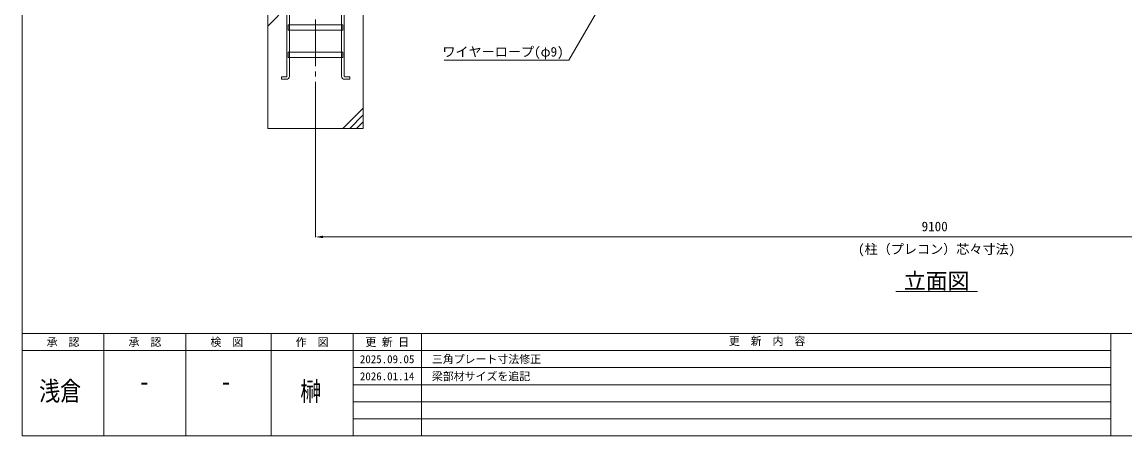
# Model space of a CAD drawing. Units: millimetres, scale not verified. Extents: x 35020 to 55145, y -14438 to 14438.
# Drawn here: x 35020 to 43099, y -14438 to -11409 of the extents above; entities that cross this region are included whole.
import ezdxf
from ezdxf.enums import TextEntityAlignment as Align

# ---------------------------------------------------------------- set-up
doc = ezdxf.new("R2010")
doc.units = ezdxf.units.MM
doc.header["$LTSCALE"] = 38
doc.linetypes.add('CHAIN2', pattern=[12, 9, -1, 1, -1])
doc.linetypes.add('DASHED1', pattern=[1.8, 1.2, -0.6])
for name, color, linetype, lineweight in [('0-9_基礎工事用PCA小', 7, 'Continuous', 18), ('0-A_図面枠', 7, 'Continuous', 18), ('0-B_寸法', 3, 'Continuous', 18), ('1-3_通芯', 1, 'CHAIN2', 18), ('1-8_文字', 7, 'Continuous', 18)]:
    doc.layers.add(name, color=color, linetype=linetype, lineweight=lineweight)
doc.styles.add('ＭＳ ゴシック', font='')
doc.styles.get('ＭＳ ゴシック').set_extended_font_data('MS Gothic')

msp = doc.modelspace()

# ---------------------------------------------------------------- linework, layer by layer
at = {"layer": '0-9_基礎工事用PCA小'}
for p, q in [((36819.8, -11437.5), (36969.8, -11287.5)), ((36979.33, -11467.5), (36979.33, -11629.5)), ((37360.28, -11467.5), (37360.28, -11629.5)), ((36979.33, -11667.5), (36979.33, -11804.5)), ((37360.28, -11667.5), (37360.28, -11804.5)), ((37519.8, -12037.5), (37369.8, -12187.5)), ((37519.8, -12087.5), (37419.8, -12187.5)), ((37519.8, -12137.5), (37469.8, -12187.5))]:
    msp.add_line(p, q, dxfattribs=at)
at = {"layer": '0-9_基礎工事用PCA小', "color": 4, "linetype": 'DASHED1', "lineweight": 9}
for p, q in [((36979.33, -11429.5), (36979.33, -11467.5)), ((37360.28, -11429.5), (37360.28, -11467.5)), ((36979.33, -11629.5), (36979.33, -11667.5)), ((37360.28, -11629.5), (37360.28, -11667.5))]:
    msp.add_line(p, q, dxfattribs=at)
at = {"layer": '0-9_基礎工事用PCA小'}
for points in [[(36960.28, -11804.45), (36960.28, -11227.5), (36979.33, -11227.5), (36979.33, -11429.5)], [(37379.33, -11804.45), (37379.33, -11227.5), (37360.28, -11227.5), (37360.28, -11429.5)], [(36956.32, -11827.5), (36919.32, -11827.5), (36919.32, -11808.45), (36956.28, -11808.45)], [(37383.27, -11827.5), (37420.27, -11827.5), (37420.27, -11808.45), (37383.32, -11808.45)]]:
    msp.add_lwpolyline(points, dxfattribs=at)
for points in [[(36819.8, -12187.5), (37519.8, -12187.5), (37519.8, -11287.5), (36819.8, -11287.5)], [(36969.8, -11429.5), (37369.8, -11429.5), (37369.8, -11467.5), (36969.8, -11467.5)], [(36969.8, -11629.5), (37369.8, -11629.5), (37369.8, -11667.5), (36969.8, -11667.5)]]:
    msp.add_lwpolyline(points, close=True, dxfattribs=at)
for centre, radius, start, end in [((36956.28, -11804.45), 4, 270, 0), ((36956.32, -11804.5), 23, 270, 0), ((37383.27, -11804.5), 23, 180, 270), ((37383.32, -11804.45), 4, 180, 270)]:
    msp.add_arc(centre, radius, start, end, dxfattribs=at)
at = {"layer": '0-A_図面枠'}
for p, q in [((35019.8, -13687.5), (55144.8, -13687.5)), ((35619.8, -13687.5), (35619.8, -14437.5)), ((36219.8, -13687.5), (36219.8, -14437.5)), ((36844.8, -13687.5), (36844.8, -14437.5)), ((37444.8, -13687.5), (37444.8, -14437.5)), ((37944.8, -13687.5), (37944.8, -14437.5)), ((42994.8, -13687.5), (42994.8, -14437.5)), ((35019.8, -13812.5), (42994.8, -13812.5)), ((37444.8, -13937.5), (42994.8, -13937.5)), ((37444.8, -14062.5), (42994.8, -14062.5)), ((37444.8, -14187.5), (42994.8, -14187.5)), ((37444.8, -14312.5), (42994.8, -14312.5))]:
    msp.add_line(p, q, dxfattribs=at)
msp.add_lwpolyline([(35019.8, -562.5), (55144.8, -562.5), (55144.8, -14437.5), (35019.8, -14437.5)], close=True, dxfattribs=at)
at = {"layer": '0-B_寸法'}
for p, q in [((37169.8, -12188.5), (37169.8, -12981.95)), ((46214.8, -12980.95), (37224.8, -12980.95))]:
    msp.add_line(p, q, dxfattribs=at)
at = {"layer": '0-B_寸法', "color": 91}
msp.add_solid([(37224.8, -12971.8), (37169.8, -12980.95), (37224.8, -12990.12)], dxfattribs=at)
at = {"layer": '1-3_通芯'}
msp.add_line((37169.8, -12187.5), (37169.8, -10275.5), dxfattribs=at)
at = {"layer": '1-8_文字'}
for p, q in [((39282.72, -11242.5), (39025.8, -11687.5)), ((38111.65, -11687.5), (39025.45, -11687.5)), ((39025.8, -11687.5), (39025.45, -11687.5)), ((41419.8, -13380.95), (42019.8, -13380.95))]:
    msp.add_line(p, q, dxfattribs=at)

# ---------------------------------------------------------------- texts
at = {"layer": '0-A_図面枠', "style": 'ＭＳ ゴシック'}
for s, p in [('承\u3000認', (35199.8, -13798)), ('承\u3000認', (35799.8, -13798)), ('検\u3000図', (36399.8, -13798)), ('作\u3000図', (37024.8, -13798)), ('更 新 日', (37534.8, -13798)), ('更\u3000新\u3000内\u3000容', (40197.43, -13790.32)), ('2025.09.05', (37494.8, -13923)), ('三角プレート寸法修正 ', (38022, -13923)), ('2026.01.14', (37494.8, -14048)), ('梁部材サイズを追記', (38022, -14048))]:
    msp.add_text(s, height=58.65, dxfattribs=at).set_placement(p, align=Align.BOTTOM_LEFT)
at = {"layer": '0-A_図面枠', "style": 'ＭＳ ゴシック', "width": 0.8}
for s, p in [('浅倉', (35145.25, -14222.17)), ('-', (35876.18, -14151.03)), ('-', (36476.17, -14151.03)), ('榊', (37057.53, -14223.88))]:
    msp.add_text(s, height=140.8, dxfattribs=at).set_placement(p, align=Align.BOTTOM_LEFT)
at = {"layer": '0-B_寸法', "style": 'ＭＳ ゴシック'}
for s, p in [('9100', (41609.65, -12960.55)), ('(柱（プレコン）芯々寸法)', (41143.8, -13126.55))]:
    msp.add_text(s, height=70.38, dxfattribs=at).set_placement(p, align=Align.BOTTOM_LEFT)
at = {"layer": '1-8_文字', "style": 'ＭＳ ゴシック'}
for s, height, p in [('ワイヤーロープ(φ9)', 70.38, (38098.88, -11682.1)), ('立面図', 117.3, (41479.8, -13396.95))]:
    msp.add_text(s, height=height, dxfattribs=at).set_placement(p, align=Align.BOTTOM_LEFT)

doc.saveas('drawing.dxf')
